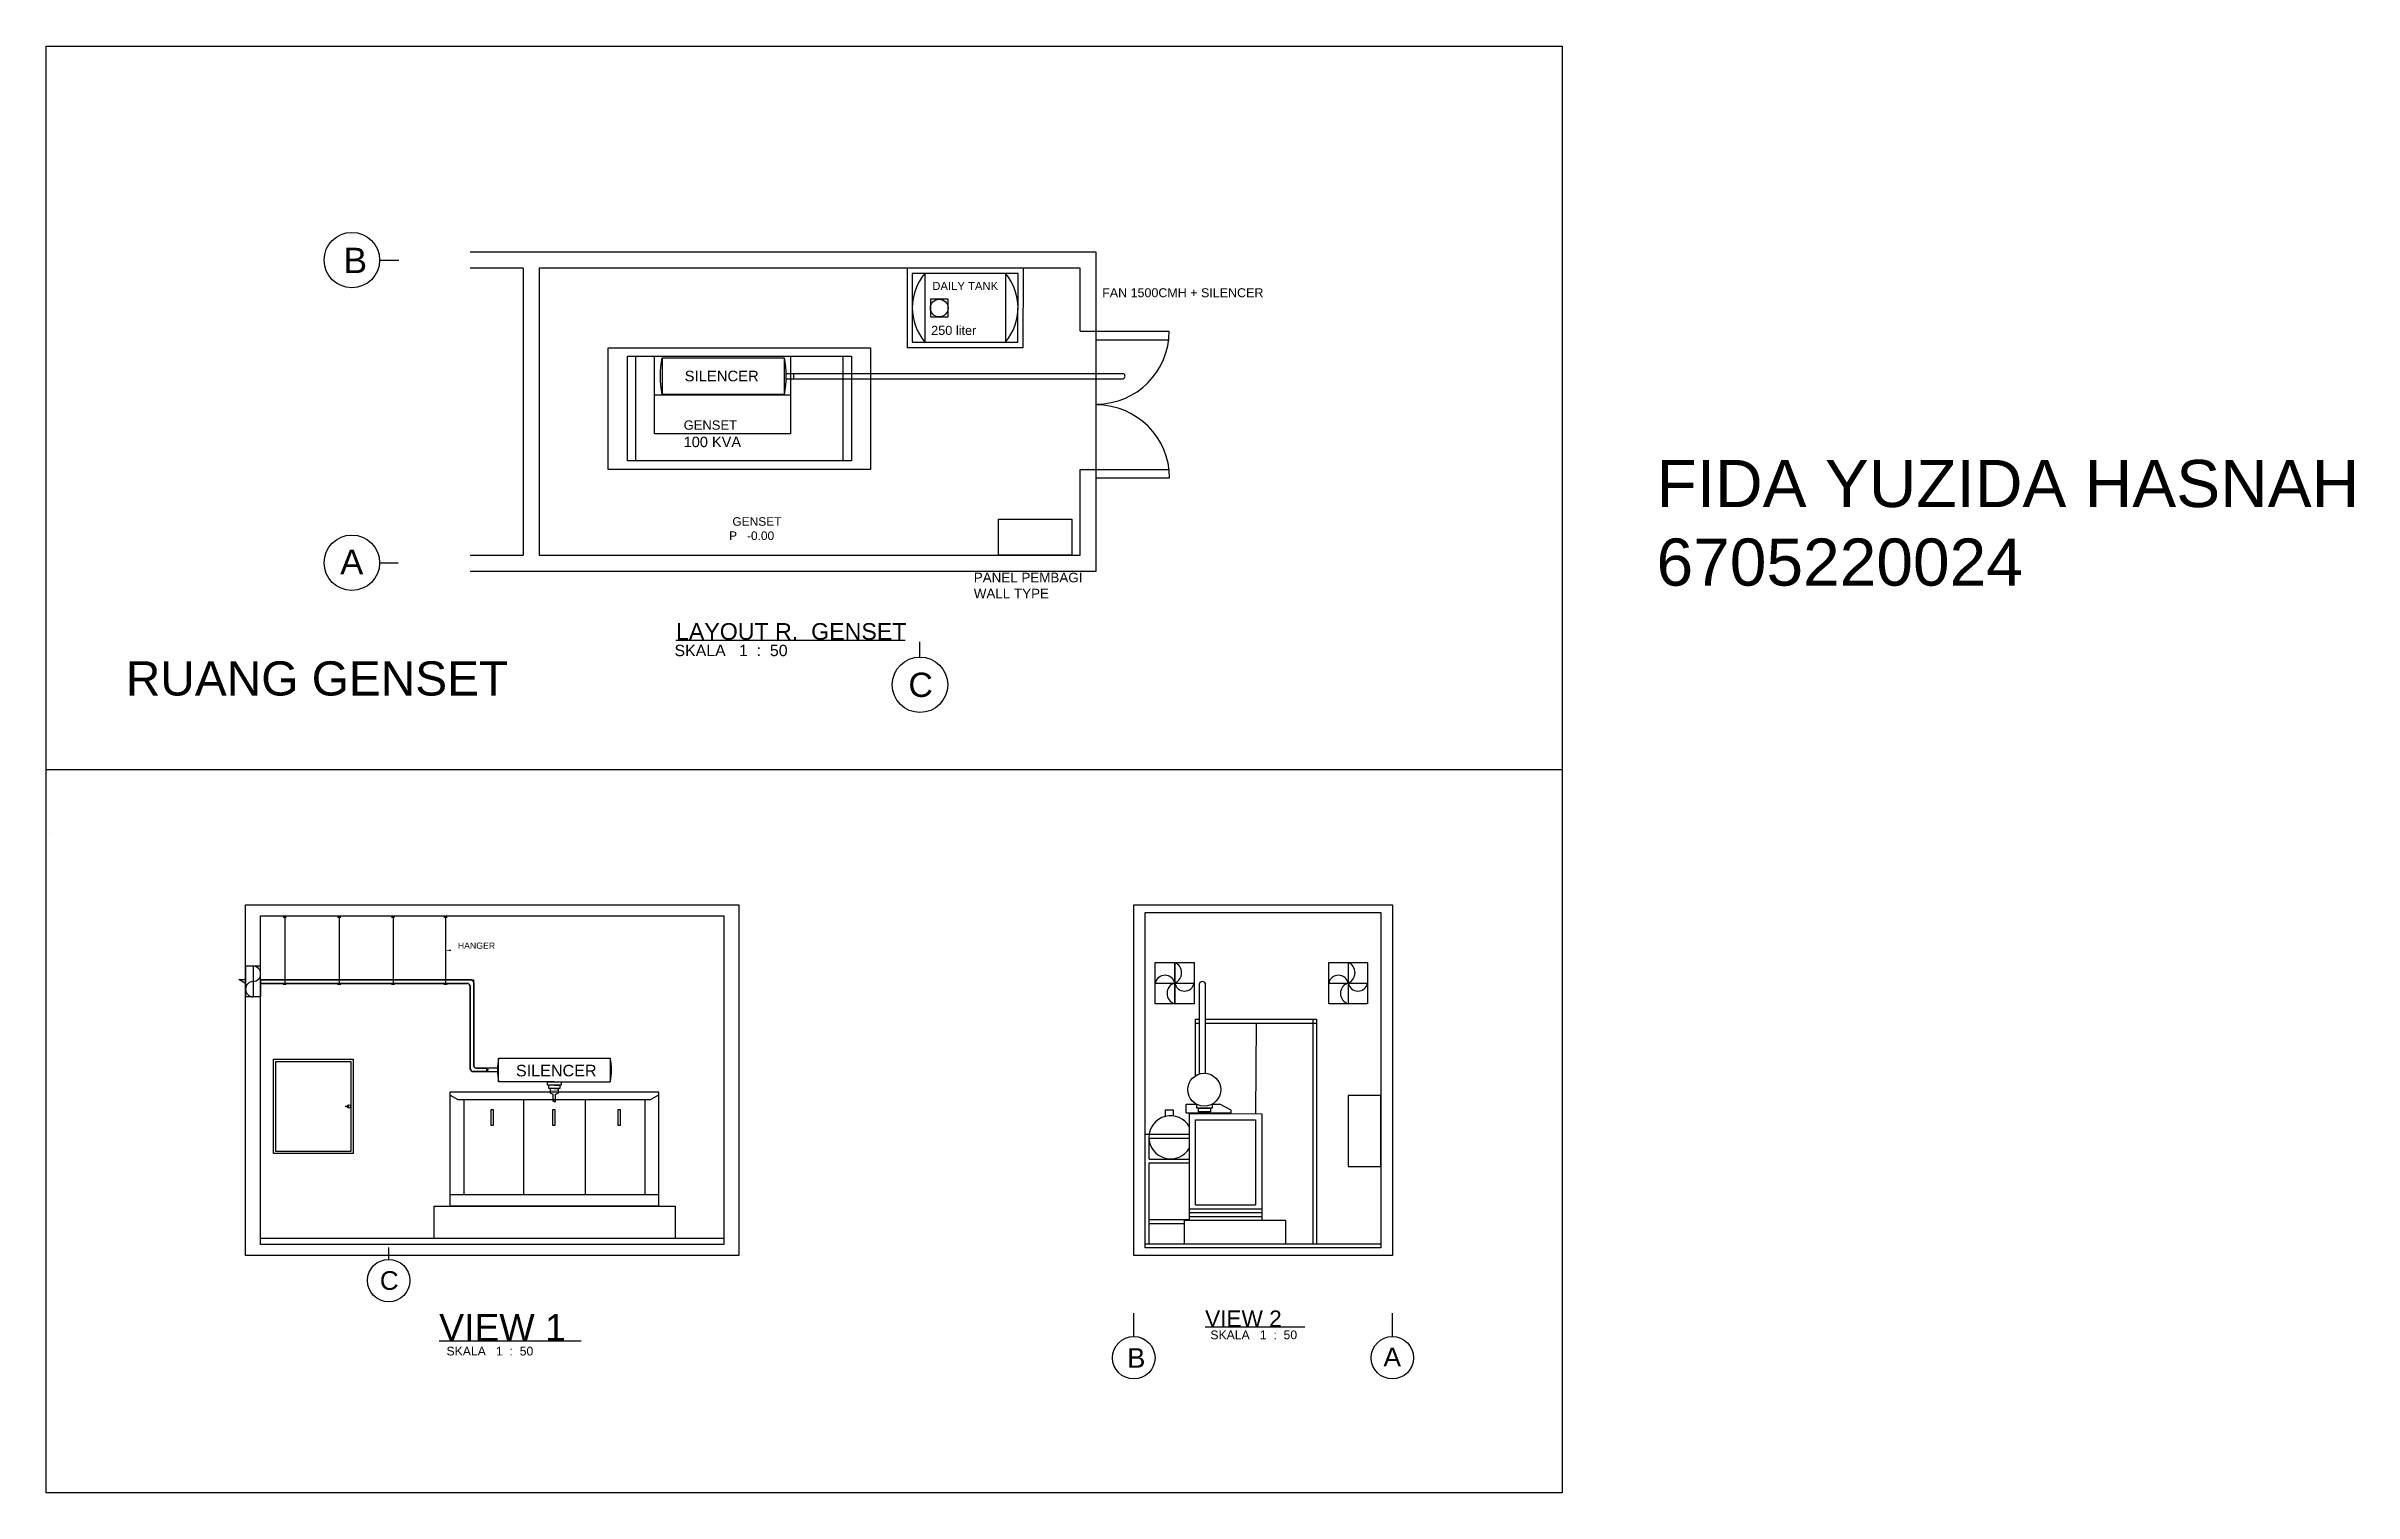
# Model space of a CAD drawing. Header units: centimetres. Extents: x 5940 to 8937, y 9567 to 11446.
import ezdxf

# ---------------------------------------------------------------- set-up
doc = ezdxf.new("R2010")
doc.units = ezdxf.units.CM
doc.styles.get("Standard").update_dxf_attribs({"font": 'arial.ttf'})

msp = doc.modelspace()

# ---------------------------------------------------------------- linework, layer by layer
for p, q in [((7303.6, 11178.5), (6490.7, 11178.5)), ((7303.6, 10764.2), (7303.6, 11178.5)), ((6373.2, 11168.2), (6398.1, 11168.2)), ((6559.7, 11157.8), (6490.7, 11157.8)), ((6559.7, 11157.8), (6559.7, 10784.9)), ((6580.4, 11157.8), (6580.4, 10784.9)), ((7282.9, 11157.8), (6580.4, 11157.8)), ((7209.2, 11157.8), (7057.9, 11157.8)), ((7057.9, 11157.8), (7057.9, 11054.8)), ((7064.8, 11150.9), (7064.5, 11061.7)), ((7202.2, 11150.9), (7064.8, 11150.9)), ((7201.9, 11061.7), (7202.2, 11150.9)), ((7208.8, 11054.8), (7209.2, 11157.8)), ((7282.9, 11075.8), (7282.9, 11157.8)), ((7064.5, 11061.7), (7201.9, 11061.7)), ((7064.8, 11063.9), (7064.8, 11063.9)), ((7282.9, 11075.8), (7398.4, 11075.8)), ((7303.7, 11064.7), (7398.4, 11064.7)), ((6669.9, 11054.4), (7010.5, 11054.4)), ((6669.9, 10896.2), (6669.9, 11054.4)), ((6694.8, 11043.3), (6985.7, 11043.3)), ((6694.8, 10907.3), (6694.8, 11043.3)), ((6705.8, 10907.3), (6705.8, 11043.3)), ((6739.8, 11041.4), (6898.6, 11041.4)), ((6974.6, 11043.3), (6974.6, 10907.3)), ((6985.7, 11043.3), (6985.7, 10907.3)), ((7010.5, 11054.4), (7010.5, 10896.2)), ((7057.6, 11054.8), (7208.8, 11054.8)), ((6901, 11021), (7338.5, 11021)), ((6901, 11014.1), (7338.5, 11014.1)), ((6910.7, 11021), (6910.7, 11014.1)), ((6898.6, 10993.7), (6739.8, 10993.7)), ((6985.7, 10907.3), (6694.8, 10907.3)), ((7010.5, 10896.2), (6669.9, 10896.2)), ((7282.9, 10784.9), (7282.9, 10896.2)), ((7282.9, 10896.2), (7398.8, 10896.2)), ((7303.9, 10885.2), (7398.8, 10885.2)), ((6373.2, 10775), (6397, 10775)), ((6490.7, 10784.9), (6559.7, 10784.9)), ((6490.7, 10764.2), (7303.6, 10764.2)), ((6580.4, 10784.9), (7282.9, 10784.9)), ((7074.7, 10652.5), (7074.7, 10672.2)), ((6384.9, 9870.3), (6384.9, 9885.4))]:
    msp.add_line(p, q)
at = {"color": 6}
for p, q in [((7081.1, 11150.9), (7081.1, 11061.7)), ((7185.6, 11150.9), (7185.6, 11061.7)), ((6729.9, 10942.7), (6729.9, 11043.3)), ((6739.8, 11041.4), (6739.8, 10993.7)), ((6898.6, 11041.4), (6898.6, 10993.7)), ((6906.8, 11043.3), (6906.8, 10942.7)), ((6729.9, 10993), (6906.8, 10993)), ((6906.8, 10942.7), (6729.9, 10942.7))]:
    msp.add_line(p, q, dxfattribs=at)
at = {"linetype": 'ByBlock'}
for p, q in [((6757.9, 10674.3), (6757.9, 10674.3)), ((6757.9, 10674.3), (6757.9, 10674.3)), ((6757.9, 10674.3), (7055.5, 10674.3)), ((5940.2, 10506.5), (7908.5, 10506.5)), ((5944.9, 10423.9), (5944.9, 10423.9)), ((6199.2, 10330.7), (6839.5, 10330.7)), ((6199.2, 9875), (6199.2, 10330.7)), ((6218.6, 10316.2), (6820.1, 10316.2)), ((6218.6, 9889.6), (6218.6, 10316.2)), ((6820.1, 10316.2), (6820.1, 9889.6)), ((6839.5, 10330.7), (6839.5, 9875)), ((7352.3, 10330.7), (7688.1, 10330.7)), ((7352.3, 9875), (7352.3, 10330.7)), ((7367.3, 9885), (7367.3, 10320.7)), ((7673.1, 10320.7), (7673.1, 9885)), ((7688.1, 10330.7), (7688.1, 9875)), ((6218.6, 10231.1), (6218.6, 10251.1)), ((7405.5, 10202.3), (7405.5, 10255.9)), ((7405.5, 10255.9), (7405.5, 10229.1)), ((6190.5, 10233.6), (6199.2, 10233.6)), ((6218.6, 10233.6), (6491.4, 10233.6)), ((6218.6, 10231.1), (6218.6, 10211.1)), ((6218.6, 10228.6), (6487.4, 10228.6)), ((6490.4, 10225.6), (6490.4, 10117.6)), ((6495.4, 10229.6), (6495.4, 10121.7)), ((7437.5, 10111.1), (7437.5, 10228.7)), ((7445.5, 10112), (7445.5, 10228.7)), ((7432.5, 10182), (7437.5, 10182)), ((7432.5, 10108.8), (7432.5, 10182)), ((7432.5, 10177), (7437.5, 10177)), ((7437.5, 10111.1), (7437.5, 10182)), ((7445.5, 10182), (7589.8, 10182)), ((7445.5, 10177), (7589.8, 10177)), ((7511.1, 10177), (7510.6, 10059.3)), ((7584.8, 10182), (7584.8, 9890)), ((7589.8, 10182), (7589.8, 9890)), ((6235.5, 10130.1), (6338.6, 10130.1)), ((6235.5, 10007.5), (6235.5, 10130.1)), ((6338.6, 10130.1), (6338.6, 10007.5)), ((6527.5, 10131.7), (6672.5, 10131.7)), ((6238.5, 10127.1), (6335.6, 10127.1)), ((6238.5, 10010.5), (6238.5, 10127.1)), ((6335.6, 10127.1), (6335.6, 10010.5)), ((6526.1, 10113.7), (6494.4, 10113.7)), ((6526.1, 10118.7), (6498.4, 10118.7)), ((6512.5, 10113.7), (6512.5, 10118.7)), ((6600, 10100.7), (6527.5, 10100.7)), ((6591, 10096.6), (6591, 10100.7)), ((6591, 10100.7), (6600, 10100.7)), ((6600, 10100.7), (6672.5, 10100.7)), ((6600, 10100.7), (6609, 10100.7)), ((6609, 10100.7), (6609, 10096.6)), ((6333.3, 10068.8), (6328.6, 10068.8)), ((6464.9, 10087.7), (6735.1, 10087.7)), ((6464.9, 9939.2), (6464.9, 10087.7)), ((6464.9, 10083.3), (6474.6, 10078)), ((6474.6, 10078), (6725.4, 10078)), ((6482.4, 10078), (6482.4, 9953.8)), ((6560.1, 10078), (6560.1, 9953.8)), ((6609, 10096.6), (6591, 10096.6)), ((6593, 10092.3), (6593, 10096.6)), ((6607, 10092.3), (6593, 10092.3)), ((6595, 10085.9), (6595, 10092.3)), ((6595, 10085.9), (6598.5, 10084.7)), ((6598.5, 10075.3), (6598.5, 10084.7)), ((6600, 10096.6), (6607, 10096.6)), ((6600, 10092.3), (6605, 10092.3)), ((6601.5, 10084.7), (6605, 10085.9)), ((6601.5, 10075.3), (6601.5, 10084.7)), ((6605, 10092.3), (6605, 10085.9)), ((6607, 10096.6), (6607, 10092.3)), ((6639.9, 10078), (6639.9, 9953.8)), ((6717.6, 10078), (6717.6, 9953.8)), ((6735.1, 10083.3), (6725.4, 10078)), ((6735.1, 10087.7), (6735.1, 9939.2)), ((7420.4, 10060.4), (7420.4, 10071.6)), ((7420.4, 10071.6), (7434.2, 10071.6)), ((7453.6, 10071.6), (7463.9, 10071.6)), ((7478.6, 10063.9), (7463.9, 10071.6)), ((7393.4, 10056.5), (7393.4, 10064.5)), ((7393.4, 10064.5), (7403.3, 10064.5)), ((7403.3, 10064.5), (7403.3, 10056.5)), ((7420.4, 10060.4), (7437.4, 10060.4)), ((7424.5, 9921), (7424.5, 10059.6)), ((7424.5, 10059.6), (7518.5, 10059.3)), ((7432.5, 10059.5), (7432.5, 10059.6)), ((7432.5, 9940.9), (7432.5, 10051.3)), ((7432.5, 10051.3), (7510.5, 10051.3)), ((7437.2, 10067.5), (7437.2, 10067.5)), ((7450.6, 10060.4), (7478.6, 10060.4)), ((7478.6, 10060.4), (7478.6, 10063.9)), ((7510.5, 10051.3), (7510.5, 9940.9)), ((7518.5, 10059.3), (7518.5, 9920.9)), ((6335.6, 10010.5), (6238.5, 10010.5)), ((7367.3, 10032.6), (7424.5, 10032.6)), ((7372.3, 10000.5), (7372.3, 10027.7)), ((7372.3, 10027.6), (7424.5, 10027.6)), ((6338.6, 10007.5), (6235.5, 10007.5)), ((7372.3, 10000.5), (7424.5, 10000.5)), ((7372.3, 9890), (7372.3, 9995.5)), ((7372.3, 9995.5), (7424.5, 9995.5)), ((6735.1, 9953.8), (6464.9, 9953.8)), ((6444.1, 9897.4), (6444.1, 9939.2)), ((6444.1, 9939.2), (6756.9, 9939.2)), ((6735.1, 9939.2), (6464.9, 9939.2)), ((6756.9, 9939.2), (6756.9, 9897.4)), ((7372.3, 9921.9), (7424.5, 9921.9)), ((7417.8, 9920.9), (7417.8, 9890.7)), ((7417.8, 9920.9), (7549.4, 9920.9)), ((7424.5, 9935.9), (7518.5, 9935.9)), ((7424.5, 9930.9), (7518.5, 9930.9)), ((7424.5, 9925.9), (7518.5, 9925.9)), ((7432.5, 9940.9), (7510.5, 9940.9)), ((7549.4, 9920.9), (7549.4, 9890)), ((6820.1, 9897.4), (6218.6, 9897.4)), ((6820.1, 9889.6), (6218.6, 9889.6)), ((7372.3, 9916.9), (7417.8, 9916.9)), ((6839.5, 9875), (6199.2, 9875)), ((7688.1, 9875), (7352.3, 9875)), ((7613, 9885), (7455.7, 9885)), ((7352.3, 9770.1), (7352.3, 9800.4)), ((7688.1, 9770.1), (7688.1, 9800.4)), ((7445, 9782.7), (7574.6, 9782.7)), ((6450.5, 9764.2), (6635, 9764.2))]:
    msp.add_line(p, q, dxfattribs=at)
at = {"color": 2, "linetype": 'ByBlock'}
for p, q in [((6218.6, 10251.1), (6199.2, 10251.1)), ((6199.2, 10251.1), (6199.2, 10211.1)), ((6218.6, 10211.1), (6199.2, 10211.1))]:
    msp.add_line(p, q, dxfattribs=at)
at = {"color": 6, "linetype": 'ByBlock'}
for p, q in [((6208.9, 10251.1), (6208.9, 10211.1)), ((7405.5, 10255.9), (7405.5, 10202.3)), ((7630.7, 10255.9), (7630.7, 10202.3)), ((6199.2, 10228.6), (6190.5, 10233.6)), ((6217.6, 10233.4), (6495.2, 10233.4)), ((6217.6, 10228.9), (6487.4, 10228.9)), ((6218.6, 10233.6), (6218.6, 10228.6)), ((6490.8, 10225.6), (6490.8, 10117.6)), ((6495.2, 10233.4), (6495.2, 10121.7)), ((7380.3, 10229.1), (7430.8, 10229.1)), ((7437.5, 10111.1), (7437.5, 10228.7)), ((7445.5, 10112), (7445.5, 10228.7)), ((7605.5, 10229.1), (7656, 10229.1)), ((6527.5, 10100.7), (6527.5, 10131.7)), ((6672.5, 10131.7), (6672.5, 10100.7)), ((6512.5, 10114), (6494.4, 10114)), ((6512.5, 10118.3), (6498.4, 10118.3)), ((6526.1, 10118.3), (6526.1, 10118.3)), ((6526.1, 10114), (6526.1, 10114)), ((7424.5, 9935.9), (7518.5, 9935.9))]:
    msp.add_line(p, q, dxfattribs=at)
at = {"linetype": 'ByBlock'}
for points in [[(5940.2, 11446.1), (7908.5, 11446.1), (7908.5, 9566.9), (5940.2, 9566.9)], [(7380.3, 10255.9), (7430.8, 10255.9), (7430.8, 10202.3), (7380.3, 10202.3)], [(7605.5, 10255.9), (7656, 10255.9), (7656, 10202.3), (7605.5, 10202.3)], [(7673.1, 10083.2), (7630.5, 10083.2), (7630.5, 9990.9), (7673.1, 9990.9)], [(6517.6, 10044.6), (6521.1, 10044.6), (6521.1, 10064.6), (6517.6, 10064.6)], [(6597.6, 10044.6), (6601.1, 10044.6), (6601.1, 10064.6), (6597.6, 10064.6)], [(6682.3, 10044.6), (6685.8, 10044.6), (6685.8, 10064.6), (6682.3, 10064.6)], [(7436.2, 10066.5), (7451.8, 10066.6), (7451.8, 10061.9), (7436.2, 10061.8)], [(7437.4, 10061.8), (7450.6, 10061.9), (7450.6, 10060.1), (7437.4, 10060)]]:
    msp.add_lwpolyline(points, close=True, dxfattribs=at)
for points in [[(7088.2, 11094.4), (7111.3, 11094.4), (7111.3, 11117.4), (7088.2, 11117.4)], [(7176.9, 10831.5), (7271.7, 10831.5), (7271.7, 10784.9), (7176.9, 10784.9)]]:
    msp.add_lwpolyline(points, close=True)
msp.add_lwpolyline([(7522.8, 11118.2, 0, 0, 0), (7279.1, 11116.8, 2.76, 0, 0), (7269.8, 11116.8, 0, 0, 0)], format="xyseb")
for points in [[(6250, 10314.5, 0, 0, 0), (6250, 10314.5, 2, 2, 0), (6252.2, 10314.5, 2, 2, 0), (6247.7, 10314.5, 2, 2, 0)], [(6320.7, 10314.5, 0, 0, 0), (6320.7, 10314.5, 2, 2, 0), (6323, 10314.5, 2, 2, 0), (6318.4, 10314.5, 2, 2, 0)], [(6390.6, 10314.5, 0, 0, 0), (6390.6, 10314.5, 2, 2, 0), (6392.8, 10314.5, 2, 2, 0), (6388.3, 10314.5, 2, 2, 0)], [(6458.7, 10314.5, 0, 0, 0), (6458.7, 10314.5, 2, 2, 0), (6461, 10314.5, 2, 2, 0), (6456.5, 10314.5, 2, 2, 0)], [(6465.9, 10271.6, 2, 0, 0), (6458.7, 10271.6, 0, 0, 0), (6528.7, 10271.6, 0, 0, 0)], [(6250, 10227.7, 2, 2, 0), (6252.2, 10227.7, 2, 2, 0), (6247.7, 10227.7, 2, 2, 0)], [(6320.7, 10227.6, 2, 2, 0), (6323, 10227.6, 2, 2, 0), (6318.4, 10227.6, 2, 2, 0)], [(6390.6, 10227.6, 2, 2, 0), (6392.8, 10227.6, 2, 2, 0), (6388.3, 10227.6, 2, 2, 0)], [(6458.7, 10227.6, 2, 2, 0), (6461, 10227.6, 2, 2, 0), (6456.5, 10227.6, 2, 2, 0)]]:
    msp.add_lwpolyline(points, format="xyseb", dxfattribs=at)
for points in [[(6250, 10314.5), (6250, 10228.6)], [(6320.7, 10314.5), (6320.7, 10228.6)], [(6390.6, 10314.5), (6390.6, 10228.6)], [(6458.7, 10314.5), (6458.7, 10228.6)], [(7367.3, 10320.7), (7673.1, 10320.7)], [(7454, 10071.7), (7454, 10066.6), (7434.2, 10066.5), (7434.2, 10071.6)], [(7673.1, 9890), (7367.3, 9890)], [(7673.1, 9890), (7367.3, 9890)], [(7673.1, 9890), (7367.3, 9890)], [(7673.1, 9890), (7367.3, 9890)], [(7673.1, 9890), (7367.3, 9890)], [(7673.1, 9890), (7367.3, 9890)], [(7673.1, 9885), (7367.3, 9885)], [(7673.1, 9885), (7367.3, 9885)], [(7673.1, 9885), (7367.3, 9885)], [(7673.1, 9885), (7367.3, 9885)], [(7673.1, 9885), (7367.3, 9885)], [(7673.1, 9885), (7367.3, 9885)]]:
    msp.add_lwpolyline(points, dxfattribs=at)
at = {"linetype": 'ByBlock', "const_width": 0.75}
msp.add_lwpolyline([(6595, 10090), (6605, 10090)], dxfattribs=at)
for centre, radius in [((6337.1, 11168.2), 36), ((7099.7, 11105.9), 11.5), ((6337.1, 10775), 36), ((7074.7, 10616.5), 36), ((6384.9, 9842.6), 27.6), ((7352.3, 9742.4), 27.6), ((7688.1, 9742.4), 27.6)]:
    msp.add_circle(centre, radius)
at = {"linetype": 'ByBlock'}
for centre, radius in [((6513.3, 10116.2), 0.72), ((7443.9, 10090.6), 21.4), ((6333.3, 10068.8), 2.16)]:
    msp.add_circle(centre, radius, dxfattribs=at)
for centre, radius, start, end in [((7133.4, 11106.3), 68.7, 139.5074, 220.4926), ((7129.7, 11112.9), 72.3, 141.6009, 141.6251), ((7133.4, 11106.3), 68.7, 319.5074, 40.4926), ((7129.7, 11112.9), 72.3, 38.3749, 38.3991), ((7303.7, 11075.8), 94.7, 270, 0), ((6860.7, 11017.5), 123.3, 168.84, 191.16), ((6777.7, 11017.5), 123.3, 348.84, 11.16), ((7337.5, 11017.5), 3.6, 286.4054, 73.5946), ((7303.9, 10885.2), 94.9, 0, 90)]:
    msp.add_arc(centre, radius, start, end)
at = {"color": 2, "linetype": 'ByBlock'}
for centre, start, end in [((6208.6, 10241.1), 271.6923, 88.3077), ((6209.2, 10221.1), 91.6923, 268.3077)]:
    msp.add_arc(centre, 10, start, end, dxfattribs=at)
at = {"linetype": 'ByBlock'}
for centre, radius, start, end in [((7400.1, 10242.5), 14.4, 291.9547, 68.0453), ((7625.3, 10242.5), 14.4, 291.9547, 68.0453), ((6486.2, 10224.4), 4.43, 16.4097, 73.5903), ((6489.4, 10227.5), 6.4, 18.7859, 71.2141), ((7392.9, 10226.2), 13, 12.8443, 167.1557), ((7409.5, 10215.7), 14, 106.5638, 253.4362), ((7418.2, 10231.4), 12.8, 190.2864, 349.7136), ((7441.5, 10226.5), 4.55, 28.4566, 151.5434), ((7618.1, 10226.2), 13, 12.8443, 167.1557), ((7634.7, 10215.7), 14, 106.5638, 253.4362), ((7643.4, 10231.4), 12.8, 190.2864, 349.7136), ((6612.2, 10116.2), 86.1, 169.6285, 190.3715), ((6602.7, 10116.2), 71.5, 347.4842, 12.5158), ((6496.6, 10119.9), 6.55, 200.1433, 250.8496), ((6499.1, 10122.4), 3.76, 190.6376, 259.3624), ((6599.3, 10074.7), 0.945, 37.4883, 142.5117), ((6600.8, 10075.8), 0.898, 213.3365, 326.6635), ((7400.1, 10028.7), 28, 29.0195, 330.9805)]:
    msp.add_arc(centre, radius, start, end, dxfattribs=at)
at = {"color": 6, "linetype": 'ByBlock'}
for centre, radius, start, end in [((6486.6, 10224.7), 4.31, 12.6231, 78.7032), ((6496.4, 10119.7), 6.03, 200.5345, 250.5591), ((6499.4, 10122.5), 4.28, 190.8867, 257.0318)]:
    msp.add_arc(centre, radius, start, end, dxfattribs=at)

# ---------------------------------------------------------------- texts
at = {"attachment_point": 1}
for s, width, gutter_width, insert, char_height in [('{\\C159;\\c7222306;B}', 139.759, 165.2, (6326.1, 11184.3), 33.037), ('DAILY TANK', 199.478, 52.4, (7090.7, 11139.8), 10.49), ('FAN 1500CMH + SILENCER', 303.68, 58, (7311.3, 11131.6), 11.602), ('250 liter', 279.337, 59.1, (7089.2, 11082.8), 11.82), ('SILENCER', 468.232, 68.9, (6769.2, 11024.5), 13.77), ('GENSET', 456.79, 60.3, (6767.9, 10959.9), 12.07), ('100 KVA', 367.147, 67.6, (6767.9, 10938.8), 13.52), (' GENSET\\PP   -0.00', 530.977, 55.5, (6826.9, 10834.2), 11.09), ('{\\C159;\\c7222306;A}', 307.874, 160.2, (6322, 10792.2), 32.045), ('PANEL PEMBAGI\\PWALL TYPE', 408.582, 62.2, (7144.6, 10762.1), 12.448), ('LAYOUT R.  GENSET', 1135.829, 107.7, (6757.9, 10696.6), 21.538), ('{\\C159;\\c7222306;C}', 259.115, 157.8, (7059.7, 10632.3), 31.55), ('{\\C159;\\c7222306;C}', 198.73, 121, (6373.4, 9854.8), 24.198), ('{\\C159;\\c7222306;B}', 107.189, 126.7, (7343.8, 9754.8), 25.338), ('{\\C159;\\c7222306;A}', 236.126, 122.9, (7676.5, 9755.6), 24.577)]:
    msp.add_mtext_dynamic_manual_height_columns(s, width=width, gutter_width=gutter_width, heights=[0], dxfattribs=dict(at, insert=insert, char_height=char_height))
at = {"linetype": 'ByBlock', "attachment_point": 1}
for s, width, gutter_width, insert, char_height in [('FIDA YUZIDA HASNAH\\P6705220024', 3158.072, 51, (8031.1, 10908.6), 61.228), ('RUANG GENSET', 2891.259, 55.5, (6043.6, 10647), 44.424), ('HANGER', 29.109, 6.75, (6474.7, 10281.7), 8.1), ('SILENCER', 96.307, 12.5, (6550.1, 10122.9), 15), ('VIEW 1', 1018.175, 43.4, (6450.5, 9799.1), 34.72), ('VIEW 2', 336.463, 26.3, (7445, 9803.8), 21)]:
    msp.add_mtext_dynamic_manual_height_columns(s, width=width, gutter_width=gutter_width, heights=[0], dxfattribs=dict(at, insert=insert, char_height=char_height))
at = {"lineweight": 30, "attachment_point": 1}
for width, gutter_width, insert, char_height in [(582.076, 73.9, (6756, 10668.5), 14.776), (446.428, 56.7, (7451.8, 9777.8), 11.333), (446.428, 56.7, (6460, 9756.7), 11.333)]:
    msp.add_mtext_dynamic_manual_height_columns('SKALA   1  :  50', width=width, gutter_width=gutter_width, heights=[0], dxfattribs=dict(at, insert=insert, char_height=char_height))

doc.saveas('drawing.dxf')
